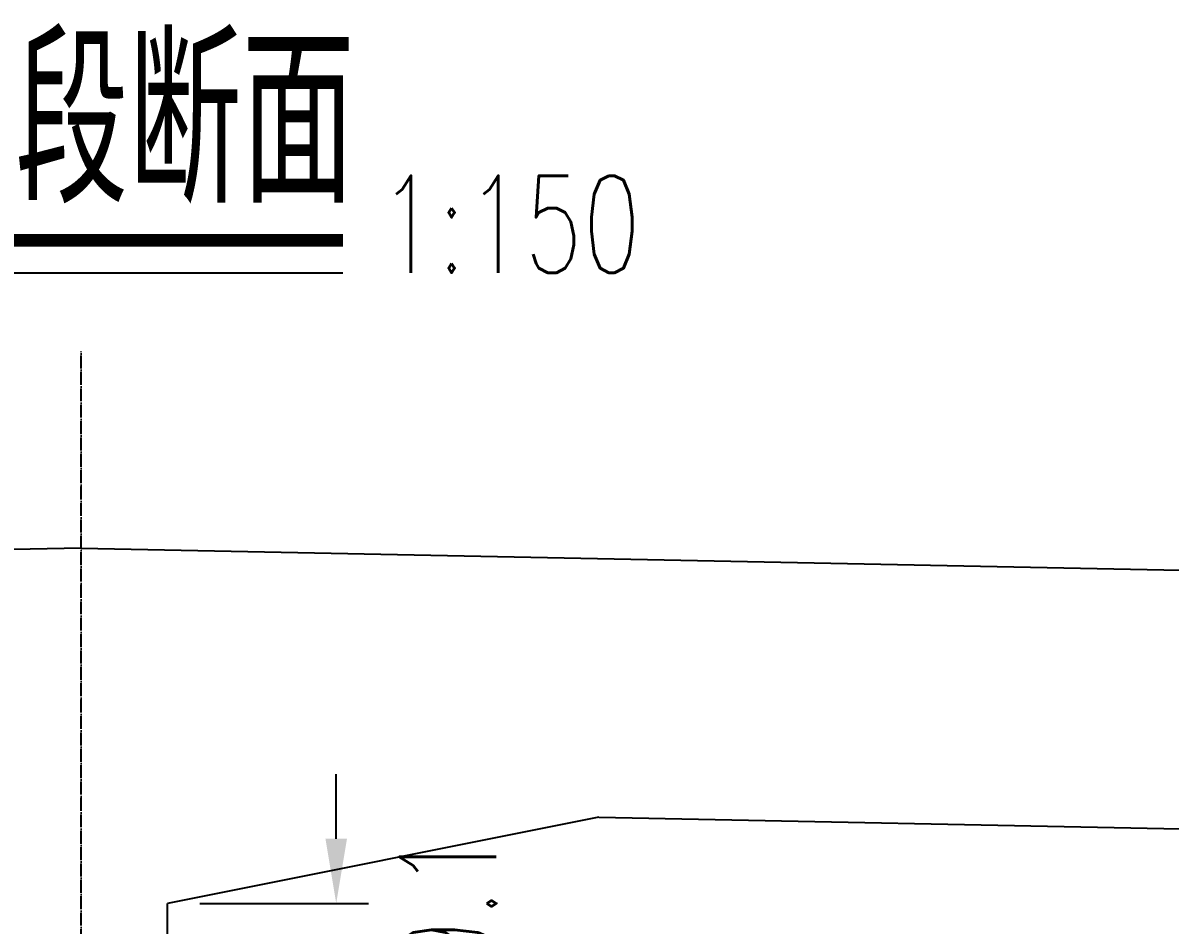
# Model space of a CAD drawing. Header units: millimetres. Extents: x -48690 to 48320, y -25312 to 3911.
# Drawn here: x -13071 to -12539, y -1385 to -967 of the extents above; entities that cross this region are included whole.
import ezdxf

# ---------------------------------------------------------------- set-up
doc = ezdxf.new("R2010")
doc.units = ezdxf.units.MM
doc.header["$LTSCALE"] = 0.25
doc.header["$MEASUREMENT"] = 0
doc.linetypes.add('ACAD_ISO04W100', pattern=[30, 24, -3, 0, -3])
for name, color, linetype in [('中心线', 5, 'ACAD_ISO04W100'), ('文字', 7, 'Continuous'), ('次轮廓线', 7, 'Continuous')]:
    doc.layers.add(name, color=color, linetype=linetype)
doc.styles.get("Standard").update_dxf_attribs({"font": 'simplex1.shx', "width": 0.7, "bigfont": 'hztxt.shx'})
doc.dimstyles.new('150', dxfattribs={"dimscale": 15, "dimtxt": 3, "dimasz": 2, "dimexe": 1, "dimexo": 1, "dimgap": 0.5, "dimtad": 1, "dimdec": 1, "dimdsep": 46, "dimtxsty": 'Standard', "dimcen": 0.5, "dimadec": 0, "dimazin": 0, "dimtfac": 1, "dimtdec": 1, "dimtofl": 0, "dimtmove": 2, "dimatfit": 3, "dimfxl": 0, "dimtolj": 1, "dimtzin": 0, "dimarcsym": 0})

# ---------------------------------------------------------------- blocks, each defined once
blk = doc.blocks.new('*D54')
at = {"color": 0, "lineweight": -2}
for p, q in [((-12925.52, -1344.98), (-12925.52, -1314.98)), ((-12988.8, -1374.98), (-12910.52, -1374.98)), ((-12977.74, -1404.08), (-12910.52, -1404.08)), ((-12925.52, -1434.08), (-12925.52, -1464.08))]:
    blk.add_line(p, q, dxfattribs=at)
at = {"color": 0}
for points in [[(-12930.52, -1344.98), (-12920.52, -1344.98), (-12925.52, -1374.98)], [(-12930.52, -1434.08), (-12920.52, -1434.08), (-12925.52, -1404.08)]]:
    blk.add_solid(points, dxfattribs=at)
at = {"layer": 'Defpoints', "color": 0}
for p in [(-13003.8, -1374.98), (-12925.52, -1374.98), (-12992.74, -1404.08)]:
    blk.add_point(p, dxfattribs=at)
at = {"color": 0, "insert": (-12873.82, -1388.53), "char_height": 45, "attachment_point": 5, "rotation": 90}
blk.add_mtext('\\A1;29.1', dxfattribs=at)

msp = doc.modelspace()

# ---------------------------------------------------------------- linework, layer by layer
msp.add_line((-13183.29, -1082.45), (-12922.39, -1082.45))
msp.add_lwpolyline([(-13183.29, -1067.45, 6, 6, 0), (-12922.39, -1067.45, 0.6, 0.6, 0)], format="xyseb")
at = {"layer": '中心线'}
msp.add_line((-13043.8, -2183.29), (-13043.8, -1118.97), dxfattribs=at)
at = {"layer": '次轮廓线'}
for p, q in [((-13043.8, -1210.18), (-14518.8, -1239.68)), ((-13043.8, -1210.18), (-11568.8, -1239.68)), ((-12803.8, -1334.98), (-13003.8, -1374.98)), ((-12803.8, -1334.98), (-11868.8, -1353.68)), ((-13003.8, -1875.68), (-13003.8, -1374.98))]:
    msp.add_line(p, q, dxfattribs=at)

# ---------------------------------------------------------------- texts
at = {"layer": '文字', "width": 0.7}
for s, height, p in [('暗埋段断面', 75, (-13179.38, -1049.95)), ('1:150', 45, (-12905.75, -1082.45))]:
    msp.add_text(s, height=height, dxfattribs=at).set_placement(p)

# ---------------------------------------------------------------- dimensions: what is measured, and where the dimension line sits
dim = msp.add_linear_dim(base=(-12925.52, -1374.98), p1=(-12992.74, -1404.08), p2=(-13003.8, -1374.98), angle=90, dimstyle='150')
dim.commit()
dim.dimension.update_dxf_attribs({"geometry": '*D54', "text_midpoint": (-12873.82, -1388.53), "dimtype": 160})

doc.saveas('drawing.dxf')
